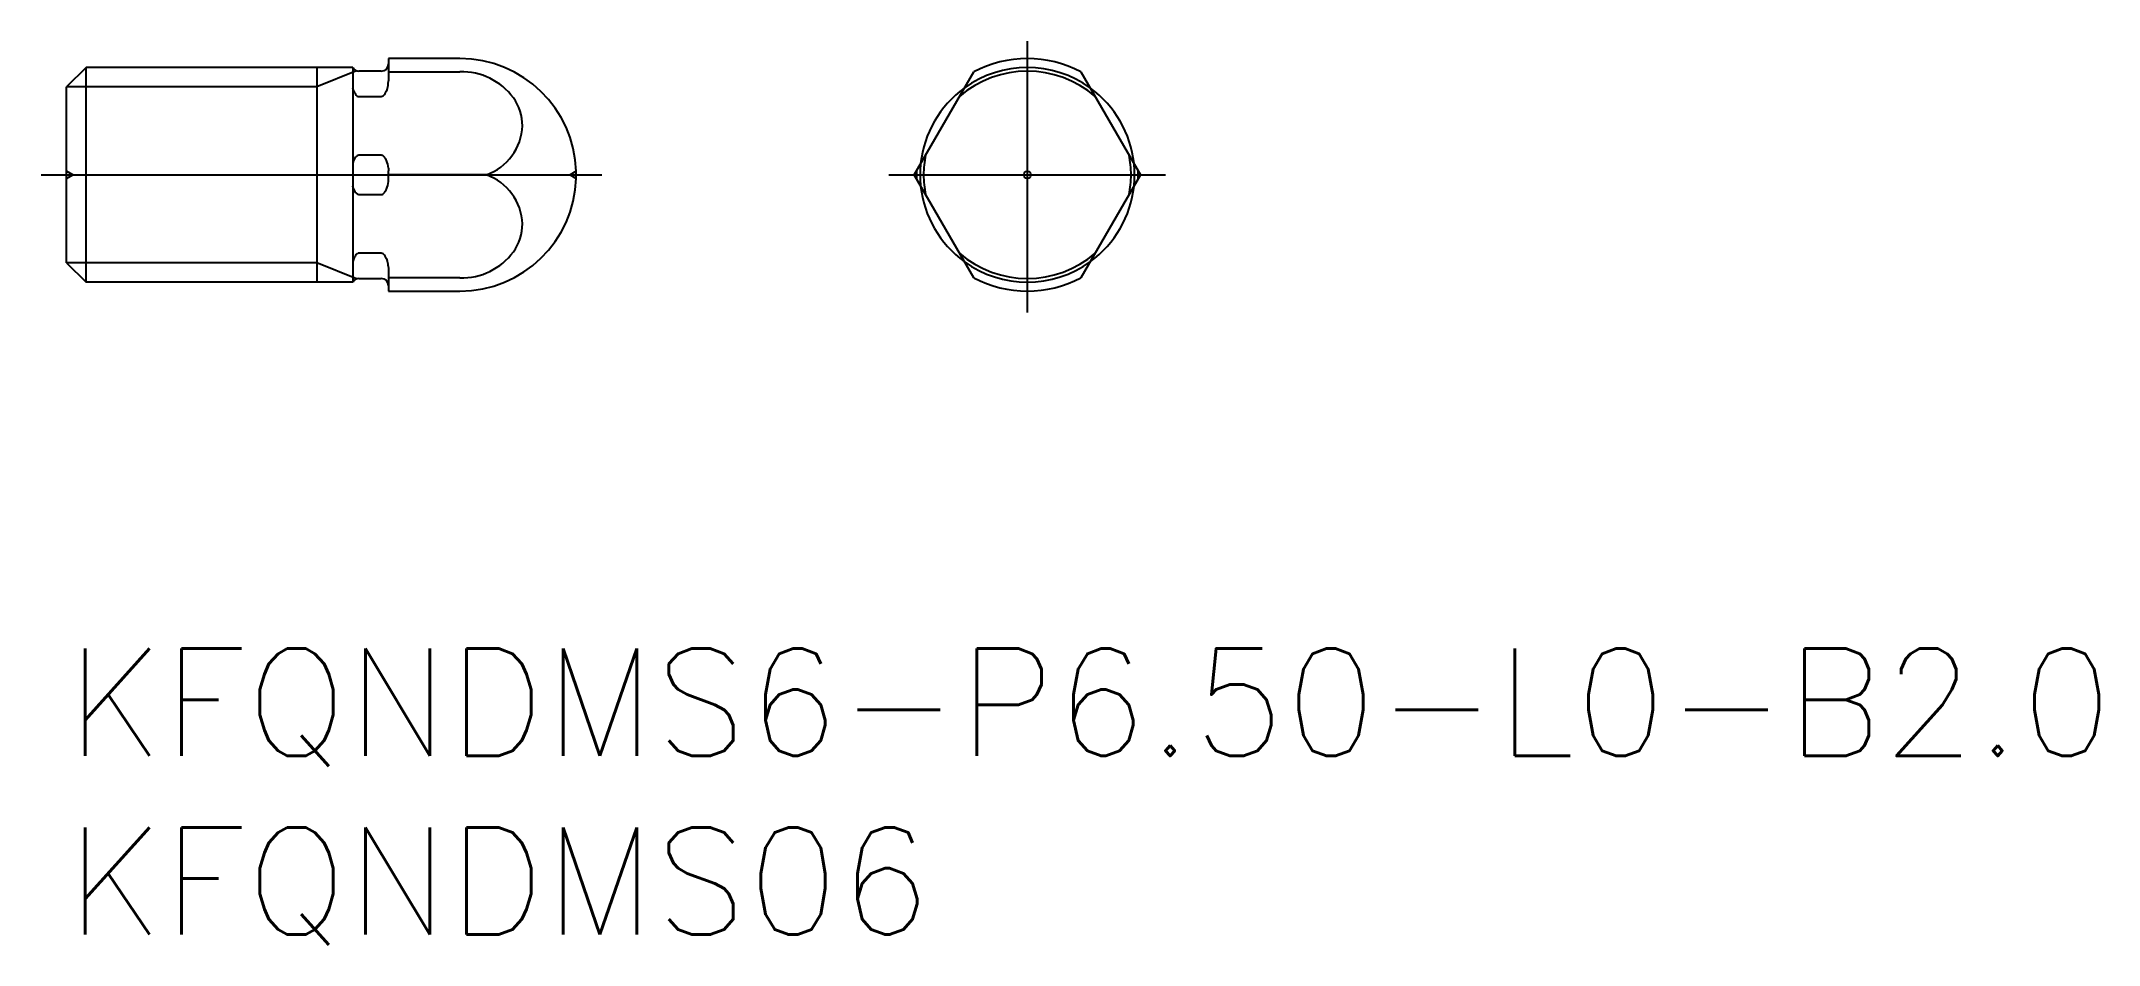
# Model space of a CAD drawing. Extents: x -0.7 to 56.8, y -8.3 to 17.
import ezdxf

# ---------------------------------------------------------------- set-up
doc = ezdxf.new("R2010")
doc.units = 0
doc.header["$LTSCALE"] = 0.5
doc.linetypes.add('CENTER', pattern=[50.8, 31.75, -6.35, 6.35, -6.35])
doc.linetypes.add('DASHED', pattern=[19.05, 12.7, -6.35])
for name, color, linetype in [('MSM_CENTER', 1, 'CENTER'), ('MSM_CONTINUOUS', 7, 'CONTINUOUS'), ('MSM_DASHED', 4, 'DASHED'), ('MSM_NARROW', 5, 'CONTINUOUS'), ('MSM_PART_NUMBER', 7, 'CONTINUOUS')]:
    doc.layers.add(name, color=color, linetype=linetype)
doc.styles.get("Standard").update_dxf_attribs({"font": 'txt.shx', "height": 3, "bigfont": 'bigfont.shx'})

msp = doc.modelspace()

# ---------------------------------------------------------------- linework, layer by layer
at = {"layer": 'MSM_CENTER'}
for p, q in [((26.865, 9.404), (26.865, 16.989)), ((-0.713, 13.25), (14.963, 13.25)), ((22.993, 13.25), (30.729, 13.25))]:
    msp.add_line(p, q, dxfattribs=at)
at = {"layer": 'MSM_CONTINUOUS'}
for p, q in [((0.542, 16.25), (0, 15.709)), ((8, 16.25), (0.542, 16.25)), ((0.542, 10.25), (0.542, 16.25)), ((8, 16.25), (8, 10.25)), ((8.8, 16.15), (8.173, 16.15)), ((11, 16.5), (9, 16.5)), ((9, 16.5), (9, 15.875)), ((9, 16.133), (11, 16.133)), ((23.7, 13.25), (25.365, 16.133)), ((28.365, 16.133), (30.029, 13.25)), ((0, 10.792), (0, 15.709)), ((8.03, 15.59), (8, 15.677)), ((8.995, 15.793), (9, 15.875)), ((8.173, 15.441), (8.8, 15.441)), ((8.014, 13.609), (8, 13.564)), ((8.8, 13.799), (8.173, 13.799)), ((8.996, 13.436), (9, 13.366)), ((9, 13.134), (9, 13.366)), ((11.74, 13.25), (9, 13.25)), ((14.248, 13.151), (14.248, 13.349)), ((25.365, 10.367), (23.7, 13.25)), ((30.029, 13.25), (28.365, 10.367)), ((8.014, 12.891), (8, 12.936)), ((8.173, 12.701), (8.8, 12.701)), ((8.996, 13.064), (9, 13.134)), ((8.8, 11.059), (8.173, 11.059)), ((0, 10.792), (0.542, 10.25)), ((8.03, 10.91), (8, 10.823)), ((8.995, 10.707), (9, 10.625)), ((9, 10.625), (9, 10)), ((11, 10.367), (9, 10.367)), ((8, 10.25), (0.542, 10.25)), ((8.173, 10.35), (8.8, 10.35)), ((9, 10), (11, 10))]:
    msp.add_line(p, q, dxfattribs=at)
msp.add_circle((26.865, 13.25), 0.0991, dxfattribs=at)
for centre, radius, start, end in [((8.173, 16.35), 0.2, 210, 270), ((8.8, 16.35), 0.2, 270, 0), ((11, 13.25), 3.25, 1.74783, 90), ((11.045, 14.331), 1.803, 36.51701, 91.44512), ((26.865, 13.25), 3.25, 62.51357, 117.48643), ((8.411, 15.745), 0.411, 202.07705, 216.20172), ((8.53, 15.766), 0.45, 323.25443, 342.53038), ((8.248, 15.876), 0.752, 341.01353, 353.66158), ((26.865, 13.25), 3, 125.99869, 174.00131), ((26.865, 13.25), 3, 5.99869, 54.00131), ((8.225, 15.606), 0.18, 215.41056, 237.28422), ((8.174, 15.526), 0.0846, 237.3041, 269.43155), ((8.798, 15.531), 0.09, 271.31253, 307.1916), ((8.743, 15.609), 0.185, 306.1168, 322.69375), ((11.383, 14.613), 1.364, 0.29582, 35.42435), ((11.228, 14.681), 1.52, 289.68371, 357.7126), ((8.443, 13.474), 0.45, 143.25443, 162.53038), ((8.23, 13.631), 0.185, 126.1168, 142.69375), ((8.175, 13.709), 0.09, 91.31253, 127.1916), ((8.799, 13.714), 0.0847, 58.48444, 89.34639), ((8.75, 13.636), 0.177, 35.37556, 58.06322), ((8.561, 13.495), 0.413, 21.77457, 36.22903), ((8.266, 13.369), 0.734, 5.28101, 22.35649), ((11.228, 11.819), 1.52, 2.2874, 70.31629), ((8.443, 13.026), 0.45, 197.46962, 216.74557), ((8.23, 12.869), 0.185, 217.30625, 233.8832), ((8.175, 12.791), 0.09, 232.8084, 268.68747), ((8.799, 12.786), 0.0847, 270.65361, 301.51556), ((8.75, 12.864), 0.177, 301.93678, 324.62444), ((8.561, 13.005), 0.413, 323.77097, 338.22543), ((8.266, 13.131), 0.734, 337.64351, 354.71899), ((11, 13.25), 3.25, 270, 358.25217), ((26.865, 13.25), 3, 185.99869, 234.00131), ((26.865, 13.25), 3, 305.99869, 354.00131), ((11.383, 11.887), 1.364, 324.57565, 359.70418), ((8.411, 10.755), 0.411, 143.79828, 157.92295), ((8.225, 10.894), 0.18, 122.71578, 144.58944), ((8.174, 10.974), 0.0846, 90.56845, 122.6959), ((8.798, 10.969), 0.09, 52.8084, 88.68747), ((8.743, 10.891), 0.185, 37.30625, 53.8832), ((8.53, 10.734), 0.45, 17.46962, 36.74557), ((11.045, 12.169), 1.803, 268.55488, 323.48299), ((8.248, 10.624), 0.752, 6.33842, 18.98647), ((26.865, 13.25), 3.25, 242.51357, 297.48643), ((8.173, 10.15), 0.2, 90, 150), ((8.8, 10.15), 0.2, 0, 90)]:
    msp.add_arc(centre, radius, start, end, dxfattribs=at)
at = {"layer": 'MSM_DASHED'}
for p, q in [((0.173, 13.25), (0, 13.35)), ((0, 13.15), (0.173, 13.25)), ((14.248, 13.349), (14.077, 13.25)), ((14.077, 13.25), (14.248, 13.151))]:
    msp.add_line(p, q, dxfattribs=at)
for radius, start, end in [(2.9, 49.0845, 130.9155), (3, 54.00131, 125.99869), (3.1, 177.86305, 182.13695), (3, 174.00131, 185.99869), (2.9, 169.0845, 190.9155), (2.9, 349.0845, 10.9155), (3, 354.00131, 5.99869), (3.1, 357.86305, 2.13695), (2.9, 229.0845, 310.9155), (3, 234.00131, 305.99869)]:
    msp.add_arc((26.865, 13.25), radius, start, end, dxfattribs=at)
at = {"layer": 'MSM_NARROW'}
for p, q in [((7, 16.25), (7, 10.25)), ((8.107, 16.161), (7, 15.709)), ((7, 15.709), (0, 15.709)), ((7, 10.792), (0, 10.792)), ((8.107, 10.339), (7, 10.792))]:
    msp.add_line(p, q, dxfattribs=at)

# ---------------------------------------------------------------- texts
at = {"layer": 'MSM_PART_NUMBER'}
for s, p in [('KFQNDMS6-P6.50-L0-B2.0', (0, -3)), ('KFQNDMS06', (0, -8))]:
    msp.add_text(s, height=3, dxfattribs=at).set_placement(p)

doc.saveas('drawing.dxf')
